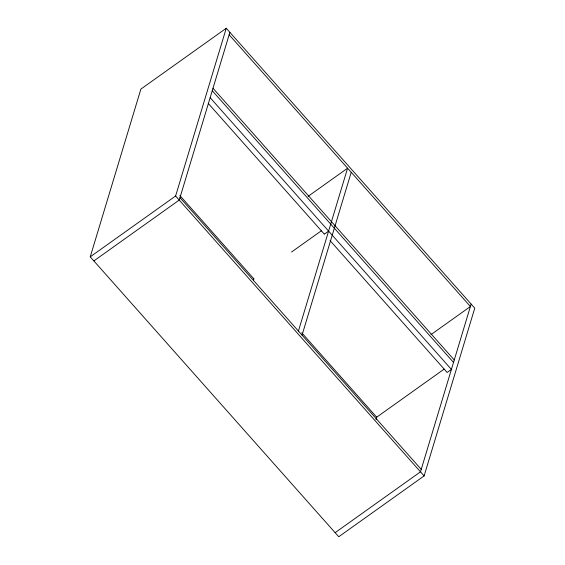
<?xml version="1.0" encoding="UTF-8"?>
<svg xmlns="http://www.w3.org/2000/svg" width="565" height="565" viewBox="0 0 565 565"><rect width="100%" height="100%" fill="white"/><g stroke="black" fill="none" stroke-linecap="round" stroke-linejoin="round"><path stroke-width="0.85" d="M90.238 256.842L140.883 89.093L226.254 28.25L474.762 308.158L424.117 475.907L338.746 536.75L90.238 256.842L175.609 195.999L226.254 28.25M229.877 32.332L179.232 200.081L93.861 260.924M253.438 280.339L253.946 278.651M298.426 331.055L347.595 168.201L308.102 196.345M302.049 335.137L351.225 172.283M375.986 419.505L376.749 416.97M471.139 304.076L420.494 471.824L335.123 532.668M291.568 252.018L321.464 230.711M324.338 234.15L328.604 231.106M430.947 334.642L470.405 306.52L229.143 34.776M444.189 369.086L376.686 417.196L301.731 332.771M212.998 88.246L454.26 359.99M212.256 90.697L453.518 362.433M210.152 97.681L451.414 369.425L447.141 372.469L330.024 240.556M208.224 103.367L324.169 233.959M179.924 195.582L253.713 278.686M179.974 197.637L421.236 469.381M175.609 195.999L424.117 475.907"/></g></svg>
